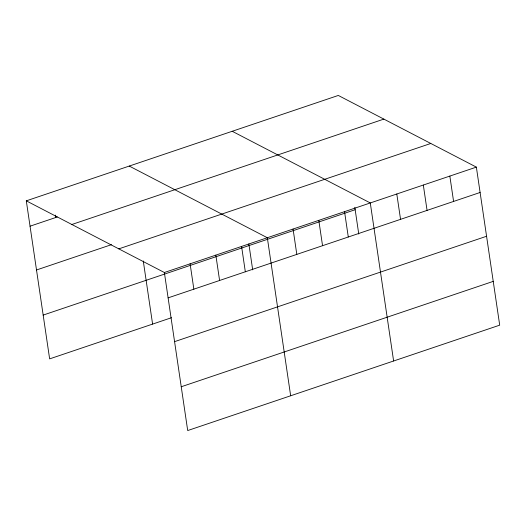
<?xml version="1.0" encoding="UTF-8"?>
<svg xmlns="http://www.w3.org/2000/svg" width="526" height="526" viewBox="0 0 526 526"><rect width="100%" height="100%" fill="white"/><g stroke="black" fill="none" stroke-linecap="round" stroke-linejoin="round"><path stroke-width="0.79" d="M26.3 200.84L338.297 95.449L476.365 167.123L499.7 325.16L187.703 430.551L164.368 272.514L26.3 200.84L49.635 358.877L171.522 317.704M30.041 226.193L57.295 216.988M71.865 224.49L383.862 119.106M36.511 269.976L111.459 244.662M118.804 248.864L430.801 143.473M164.368 272.514L476.365 167.123M43.171 315.087L355.168 209.703M168.11 297.867L480.106 192.477M174.573 341.65L486.57 236.259M181.233 386.761L493.237 281.377M232.216 131.283L370.284 202.957L393.619 360.994M129.258 166.065L267.326 237.732L290.661 395.769M449.842 176.085L453.59 201.432M423.325 185.04L427.066 210.393M396.801 193.995L400.549 219.349M354.813 207.283L358.758 234.024M344.543 211.649L348.291 237.002M318.802 220.348L322.55 245.695M293.067 229.04L296.809 254.393M248.851 243.919L252.684 269.858M241.585 246.431L245.326 271.784M215.844 255.123L219.592 280.476M190.103 263.815L193.851 289.168M143.276 260.975L152.599 324.095M55.434 215.121L55.782 217.494"/></g></svg>
